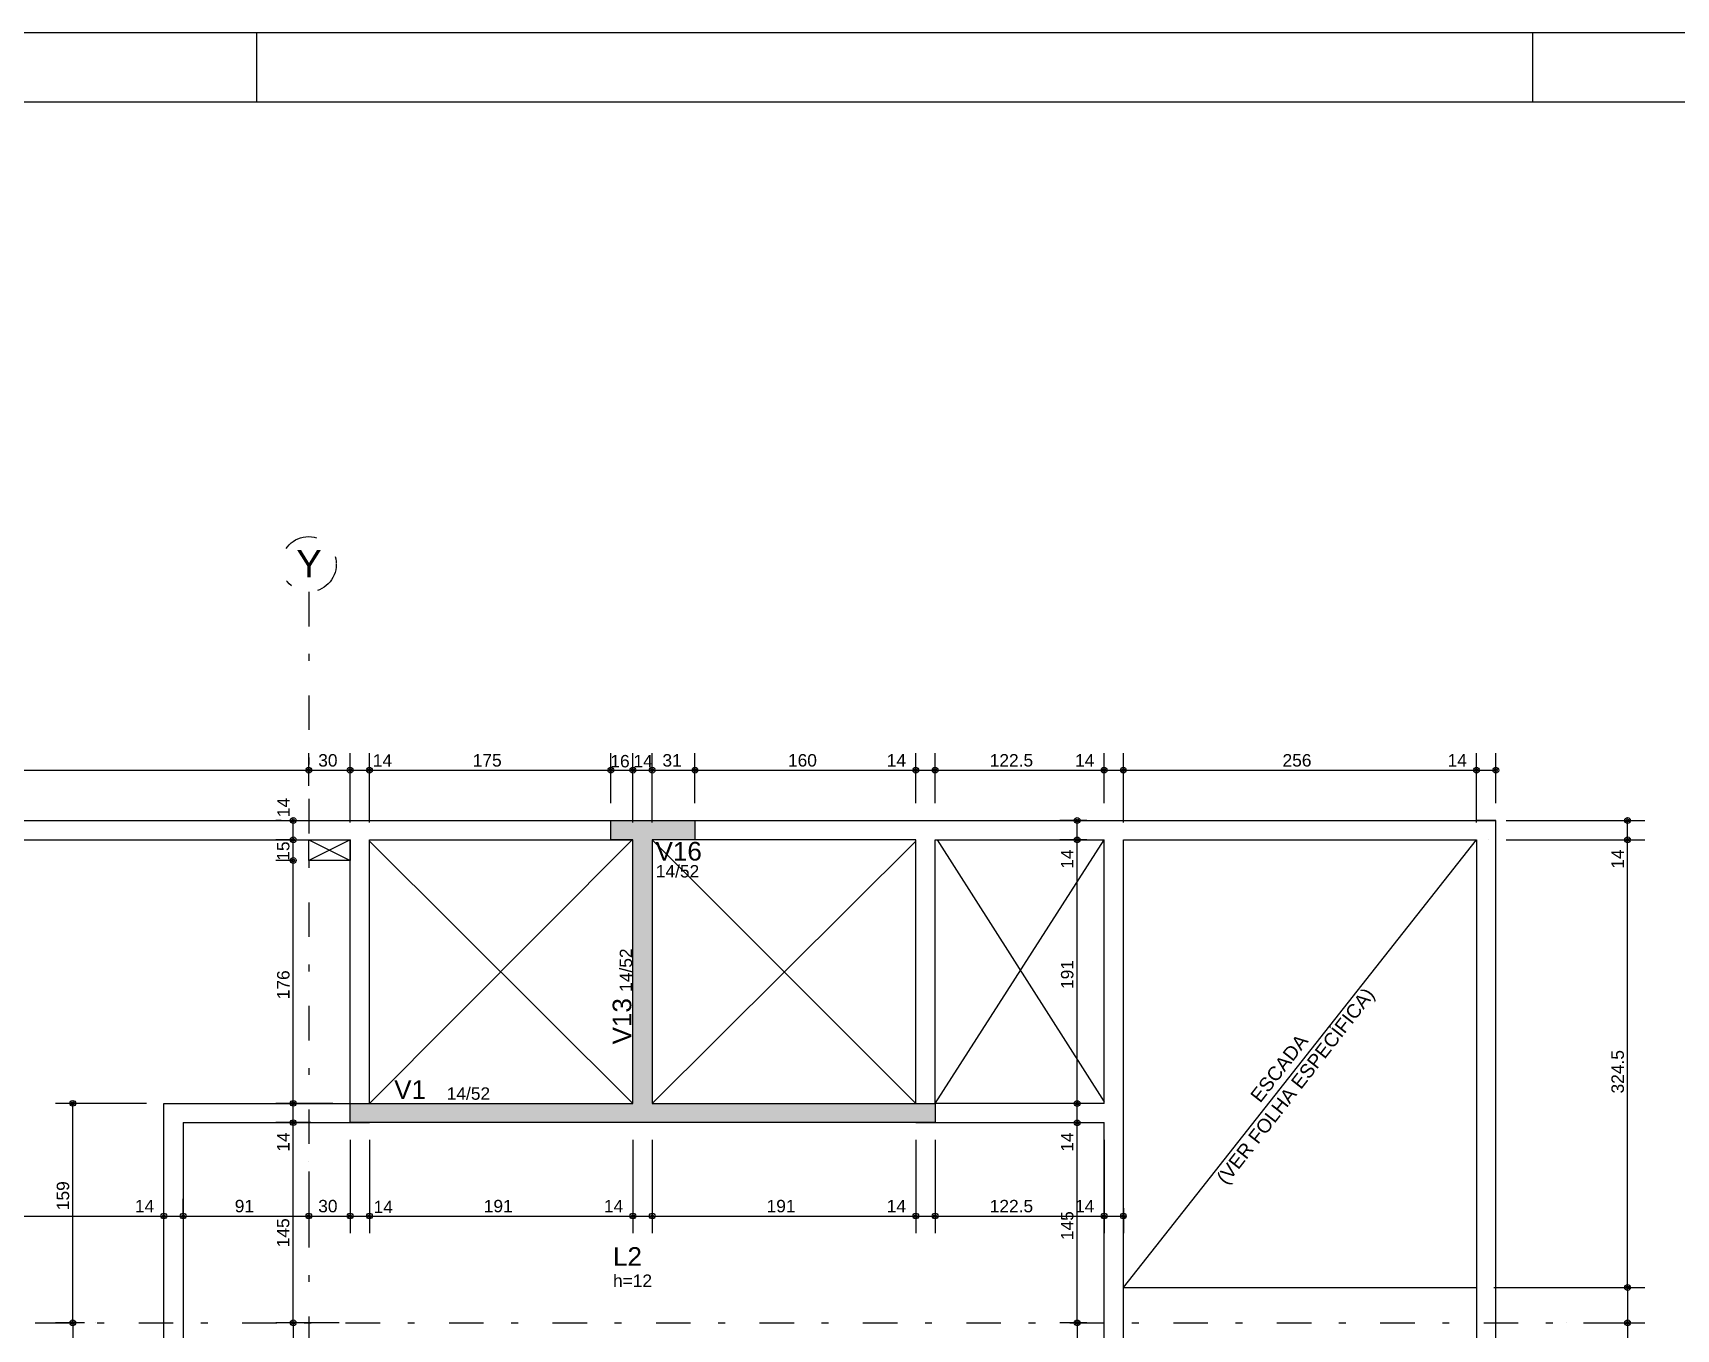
# Model space of a CAD drawing. Extents: x 0 to 119, y 0 to 84.
# Drawn here: x 23.16 to 46.98, y 65.32 to 84.1 of the extents above; entities that cross this region are included whole.
import ezdxf

# ---------------------------------------------------------------- set-up
doc = ezdxf.new("R2010")
doc.units = 0
doc.header["$MEASUREMENT"] = 0
doc.linetypes.add('ESTILO_TQS_0003', pattern=[1.5, 0.5, -0.4, 0.1, -0.5])
for name, color, linetype in [('10', 252, 'CONTINUOUS'), ('18', 6, 'CONTINUOUS'), ('20', 1, 'CONTINUOUS'), ('25', 130, 'CONTINUOUS'), ('3', 7, 'CONTINUOUS'), ('32', 250, 'CONTINUOUS'), ('37', 7, 'CONTINUOUS'), ('38', 7, 'CONTINUOUS'), ('40', 7, 'CONTINUOUS'), ('7', 232, 'CONTINUOUS'), ('9', 8, 'CONTINUOUS')]:
    doc.layers.add(name, color=color, linetype=linetype)
doc.styles.add('TQS_ARIAL', font='arial.ttf')

msp = doc.modelspace()

# ---------------------------------------------------------------- linework, layer by layer
at = {"layer": '10', "color": 252, "linetype": 'Continuous'}
for p, q in [((27.75626, 72.40791), (27.156146, 72.107801)), ((27.156146, 72.40779), (27.756146, 72.107801)), ((28.03626, 68.58791), (31.84626, 72.40791)), ((31.85626, 68.58791), (28.03626, 72.38791)), ((35.95626, 68.58791), (32.13626, 72.40791)), ((32.13626, 68.58791), (35.95626, 72.38791)), ((36.23626, 68.58791), (38.686304, 72.40791)), ((36.269118, 72.40791), (38.68626, 68.60791)), ((38.966304, 65.91779), (44.086304, 72.40791)), ((38.966302, 65.91779), (44.086304, 65.91779))]:
    msp.add_line(p, q, dxfattribs=at)
msp.add_lwpolyline([(27.756146, 72.107801), (27.156146, 72.107801), (27.156146, 72.40779), (27.756146, 72.40779), (27.756146, 72.107801)], dxfattribs=at)
at = {"layer": '18', "color": 6, "linetype": 'ESTILO_TQS_0003'}
msp.add_line((27.15626, 75.999972), (27.15626, 47.71035), dxfattribs=at)
msp.add_circle((27.15626, 76.399972), 0.4, dxfattribs=at)
at = {"layer": '20', "color": 1, "linetype": 'ESTILO_TQS_0003'}
msp.add_line((11.191788, 65.40791), (46.548788, 65.40791), dxfattribs=at)
at = {"layer": '25', "color": 130, "linetype": 'Continuous'}
msp.add_lwpolyline([(31.536216, 72.68791), (32.756216, 72.68791), (32.756216, 72.40791), (32.13626, 72.40791), (32.13626, 68.58791), (36.23626, 68.58791), (36.23626, 68.30791), (27.75626, 68.30791), (27.75626, 68.58791), (31.85626, 68.58791), (31.85626, 72.40791), (31.536216, 72.40791), (31.536216, 72.68791)], dxfattribs=at)
for points in [[(31.85626, 72.40791), (31.536216, 72.40791), (32.756216, 72.68791)], [(32.756216, 72.68791), (31.536216, 72.40791), (31.536216, 72.68791)], [(32.13626, 72.40791), (31.85626, 72.40791), (32.756216, 72.68791)], [(32.756216, 72.68791), (32.756216, 72.40791), (32.13626, 72.40791)], [(32.13626, 68.58791), (31.85626, 68.58791), (32.13626, 72.40791)], [(31.85626, 68.58791), (31.85626, 72.40791), (32.13626, 72.40791)], [(27.75626, 68.58791), (31.85626, 68.58791), (27.75626, 68.30791)], [(31.85626, 68.58791), (36.23626, 68.30791), (27.75626, 68.30791)], [(36.23626, 68.30791), (31.85626, 68.58791), (32.13626, 68.58791)], [(36.23626, 68.58791), (36.23626, 68.30791), (32.13626, 68.58791)]]:
    msp.add_solid(points, dxfattribs=at)
at = {"layer": '3', "color": 7, "linetype": 'Continuous'}
msp.add_lwpolyline([(31.536216, 72.68791), (32.756216, 72.68791), (32.756216, 72.40791), (32.13626, 72.40791), (32.13626, 68.58791), (36.23626, 68.58791), (36.23626, 68.30791), (27.75626, 68.30791), (27.75626, 68.58791), (31.85626, 68.58791), (31.85626, 72.40791), (31.536216, 72.40791), (31.536216, 72.68791)], dxfattribs=at)
at = {"layer": '32', "color": 250, "linetype": 'Continuous'}
for p, q in [((27.15626, 73.187807), (27.15626, 73.664557)), ((27.15626, 73.437807), (27.15626, 73.664557)), ((27.75626, 72.65791), (27.75626, 73.664557)), ((27.75626, 73.254332), (27.75626, 73.664557)), ((28.03626, 72.65791), (28.03626, 73.664557)), ((28.03626, 72.65791), (28.03626, 73.664557)), ((31.536216, 72.93791), (31.536216, 73.664557)), ((31.536216, 72.93791), (31.536216, 73.664557)), ((31.85626, 72.65791), (31.85626, 73.664557)), ((31.85626, 72.93784), (31.85626, 73.664557)), ((32.13626, 72.65791), (32.13626, 73.664557)), ((32.13626, 72.93791), (32.13626, 73.664557)), ((32.756216, 72.937867), (32.756216, 73.664557)), ((32.756216, 72.93791), (32.756216, 73.664557)), ((35.95626, 72.937868), (35.95626, 73.664557)), ((35.95626, 72.937868), (35.95626, 73.664557)), ((36.23626, 72.93787), (36.23626, 73.664557)), ((36.23626, 72.93787), (36.23626, 73.664557)), ((38.686304, 72.937888), (38.686304, 73.664557)), ((38.686304, 72.937888), (38.686304, 73.664557)), ((38.966304, 72.937889), (38.966304, 73.664557)), ((38.966304, 72.65791), (38.966304, 73.664557)), ((44.086304, 72.93791), (44.086304, 73.664557)), ((44.086304, 72.65791), (44.086304, 73.664557)), ((44.366304, 72.93791), (44.366304, 73.664557)), ((15.63626, 73.414557), (27.15626, 73.414557)), ((27.15626, 73.414557), (27.75626, 73.414557)), ((27.75626, 73.414557), (28.03626, 73.414557)), ((28.03626, 73.414557), (31.536216, 73.414557)), ((31.536216, 73.414557), (31.85626, 73.414557)), ((31.85626, 73.414557), (32.13626, 73.414557)), ((32.13626, 73.414557), (32.756216, 73.414557)), ((32.756216, 73.414557), (35.95626, 73.414557)), ((35.95626, 73.414557), (36.23626, 73.414557)), ((36.23626, 73.414557), (38.686304, 73.414557)), ((38.686304, 73.414557), (38.966304, 73.414557)), ((38.966304, 73.414557), (44.086304, 73.414557)), ((44.086304, 73.414557), (44.366304, 73.414557)), ((27.15626, 73.187807), (27.15626, 73.187807)), ((27.15626, 72.937807), (27.15626, 72.937807)), ((27.75626, 73.004332), (27.75626, 73.004332)), ((26.759264, 72.687806), (26.681768, 72.687806)), ((26.931768, 72.40779), (26.931768, 72.687806)), ((27.009264, 72.687806), (27.009264, 72.687806)), ((31.536216, 72.68791), (31.536216, 72.68791)), ((31.536216, 72.68791), (31.536216, 72.68791)), ((31.85626, 72.68784), (31.85626, 72.68784)), ((32.13626, 72.68791), (32.13626, 72.68791)), ((32.756216, 72.68791), (32.756216, 72.68791)), ((32.756216, 72.687867), (32.756216, 72.687867)), ((35.95626, 72.687868), (35.95626, 72.687868)), ((35.95626, 72.687868), (35.95626, 72.687868)), ((36.23626, 72.68787), (36.23626, 72.68787)), ((36.23626, 72.68787), (36.23626, 72.68787)), ((38.435763, 72.687252), (38.046282, 72.687252)), ((38.296282, 72.407252), (38.296282, 72.687252)), ((38.685763, 72.687252), (38.685763, 72.687252)), ((38.686304, 72.687888), (38.686304, 72.687888)), ((38.686304, 72.687888), (38.686304, 72.687888)), ((38.966304, 72.687889), (38.966304, 72.687889)), ((44.086304, 72.68791), (44.086304, 72.68791)), ((44.266304, 72.68791), (44.266304, 72.68791)), ((44.366304, 72.68791), (44.366304, 72.68791)), ((44.516304, 72.68791), (46.526467, 72.68791)), ((46.276467, 72.40791), (46.276467, 72.68791)), ((26.90626, 72.40779), (26.681768, 72.40779)), ((26.775645, 72.40779), (26.681768, 72.40779)), ((26.931768, 72.107801), (26.931768, 72.40779)), ((27.025645, 72.40779), (27.025645, 72.40779)), ((27.15626, 72.40779), (27.15626, 72.40779)), ((27.75626, 72.40791), (27.75626, 72.40791)), ((28.03626, 72.40791), (28.03626, 72.40791)), ((28.03626, 72.40791), (28.03626, 72.40791)), ((31.85626, 72.40791), (31.85626, 72.40791)), ((32.13626, 72.40791), (32.13626, 72.40791)), ((38.435763, 72.407252), (38.046282, 72.407252)), ((38.435763, 72.407252), (38.046282, 72.407252)), ((38.296282, 68.587252), (38.296282, 72.407252)), ((38.685763, 72.407252), (38.685763, 72.407252)), ((38.685763, 72.407252), (38.685763, 72.407252)), ((38.966304, 72.40791), (38.966304, 72.40791)), ((44.086304, 72.40791), (44.086304, 72.40791)), ((44.266304, 72.40791), (44.266304, 72.40791)), ((44.266304, 72.40791), (44.266304, 72.40791)), ((44.516304, 72.40791), (46.526467, 72.40791)), ((44.516304, 72.40791), (46.526467, 72.40791)), ((46.276467, 65.91779), (46.276467, 72.40791)), ((26.906146, 72.107801), (26.681768, 72.107801)), ((26.906146, 72.107801), (26.681768, 72.107801)), ((26.931768, 68.58791), (26.931768, 72.107801)), ((27.156146, 72.107801), (27.156146, 72.107801)), ((27.156146, 72.107801), (27.156146, 72.107801)), ((24.806216, 68.58791), (23.485316, 68.58791)), ((23.735316, 65.40791), (23.735316, 68.58791)), ((25.056216, 68.58791), (25.056216, 68.58791)), ((27.158161, 68.58791), (26.681768, 68.58791)), ((27.506216, 68.58791), (26.681768, 68.58791)), ((26.931768, 68.30791), (26.931768, 68.58791)), ((27.408161, 68.58791), (27.408161, 68.58791)), ((27.756216, 68.58791), (27.756216, 68.58791)), ((38.435763, 68.587252), (38.046282, 68.587252)), ((38.435763, 68.587252), (38.046282, 68.587252)), ((38.296282, 68.307252), (38.296282, 68.587252)), ((38.685763, 68.587252), (38.685763, 68.587252)), ((38.685763, 68.587252), (38.685763, 68.587252)), ((27.187228, 68.30791), (26.681768, 68.30791)), ((26.870726, 68.30791), (26.681768, 68.30791)), ((26.931768, 65.40791), (26.931768, 68.30791)), ((27.120726, 68.30791), (27.120726, 68.30791)), ((27.437228, 68.30791), (27.437228, 68.30791)), ((27.756216, 68.30791), (27.756216, 68.30791)), ((28.03626, 68.30791), (28.03626, 68.30791)), ((28.03626, 68.30791), (28.03626, 68.30791)), ((31.85626, 68.30791), (31.85626, 68.30791)), ((31.85626, 68.30791), (31.85626, 68.30791)), ((32.13626, 68.30791), (32.13626, 68.30791)), ((32.13626, 68.30791), (32.13626, 68.30791)), ((35.95626, 68.30791), (35.95626, 68.30791)), ((35.95626, 68.30791), (35.95626, 68.30791)), ((36.23626, 68.30791), (36.23626, 68.30791)), ((36.23626, 68.30791), (36.23626, 68.30791)), ((38.435763, 68.307252), (38.046282, 68.307252)), ((38.435763, 68.307252), (38.046282, 68.307252)), ((38.296282, 65.407252), (38.296282, 68.307252)), ((38.685763, 68.307252), (38.685763, 68.307252)), ((38.685763, 68.307252), (38.685763, 68.307252)), ((38.686304, 68.30791), (38.686304, 68.30791)), ((38.686304, 68.30791), (38.686304, 68.30791)), ((27.756216, 68.05791), (27.756216, 66.705098)), ((28.03626, 68.05791), (28.03626, 66.705098)), ((28.03626, 68.05791), (28.03626, 66.705098)), ((31.85626, 68.05791), (31.85626, 66.705098)), ((31.85626, 68.05791), (31.85626, 66.705098)), ((32.13626, 68.05791), (32.13626, 66.705098)), ((32.13626, 68.05791), (32.13626, 66.705098)), ((35.95626, 68.05791), (35.95626, 66.705098)), ((35.95626, 68.05791), (35.95626, 66.705098)), ((36.23626, 68.05791), (36.23626, 66.705098)), ((36.23626, 68.05791), (36.23626, 66.705098)), ((38.686304, 68.05791), (38.686304, 66.705098)), ((38.686304, 68.05791), (38.686304, 66.705098)), ((27.15626, 67.749421), (27.15626, 67.749421)), ((27.15626, 67.499421), (27.15626, 66.705098)), ((25.056224, 67.146336), (25.056224, 67.205098)), ((25.056224, 67.146336), (25.056224, 67.205098)), ((25.33626, 66.992118), (25.33626, 67.205098)), ((25.33626, 66.992118), (25.33626, 67.205098)), ((27.15626, 67.208242), (27.15626, 67.208242)), ((27.756216, 67.237146), (27.756216, 67.237146)), ((38.966304, 67.320535), (38.966304, 67.320535)), ((15.63626, 66.955098), (25.056224, 66.955098)), ((25.056224, 66.955098), (25.33626, 66.955098)), ((25.33626, 66.955098), (27.15626, 66.955098)), ((27.15626, 66.958242), (27.15626, 66.705098)), ((27.15626, 66.955098), (27.756216, 66.955098)), ((27.756216, 66.987146), (27.756216, 66.705098)), ((27.756216, 66.955098), (28.03626, 66.955098)), ((28.03626, 66.955098), (31.85626, 66.955098)), ((31.85626, 66.955098), (32.13626, 66.955098)), ((32.13626, 66.955098), (35.95626, 66.955098)), ((35.95626, 66.955098), (36.23626, 66.955098)), ((36.23626, 66.955098), (38.686304, 66.955098)), ((38.686304, 66.955098), (38.966304, 66.955098)), ((38.966304, 67.070535), (38.966304, 66.705098)), ((25.056224, 66.896336), (25.056224, 66.896336)), ((25.056224, 66.896336), (25.056224, 66.896336)), ((25.33626, 66.742118), (25.33626, 66.742118)), ((25.33626, 66.742118), (25.33626, 66.742118)), ((44.086304, 65.91779), (44.086304, 65.91779)), ((44.086304, 65.91779), (44.086304, 65.91779)), ((44.336304, 65.91779), (46.526467, 65.91779)), ((44.336304, 65.91779), (46.526467, 65.91779)), ((46.276467, 65.91779), (46.276467, 65.40791)), ((23.811599, 65.40791), (23.485316, 65.40791)), ((23.903606, 65.40791), (23.485316, 65.40791)), ((23.735316, 65.40791), (23.735316, 64.41863)), ((24.061599, 65.40791), (24.061599, 65.40791)), ((24.153606, 65.40791), (24.153606, 65.40791)), ((27.596473, 65.40791), (26.681768, 65.40791)), ((27.596473, 65.40791), (26.681768, 65.40791)), ((26.931768, 65.40791), (26.931768, 63.78791)), ((27.846473, 65.40791), (27.846473, 65.40791)), ((27.846473, 65.40791), (27.846473, 65.40791)), ((38.435763, 65.407252), (38.046282, 65.407252)), ((38.435763, 65.407252), (38.046282, 65.407252)), ((38.296282, 65.407252), (38.296282, 62.487252)), ((38.685763, 65.407252), (38.685763, 65.407252)), ((38.685763, 65.407252), (38.685763, 65.407252)), ((45.38899, 65.40791), (45.38899, 65.40791)), ((45.63899, 65.40791), (45.63899, 65.40791)), ((45.63899, 65.40791), (46.526467, 65.40791)), ((45.88899, 65.40791), (46.526467, 65.40791)), ((46.276467, 65.40791), (46.276467, 61.28803))]:
    msp.add_line(p, q, dxfattribs=at)
for centre, radius in [((27.15626, 73.414557), 0.041625), ((27.15626, 73.414557), 0.041625), ((27.15626, 73.414557), 0.02075), ((27.15626, 73.414557), 0.02075), ((27.75626, 73.414557), 0.041625), ((27.75626, 73.414557), 0.041625), ((27.75626, 73.414557), 0.02075), ((27.75626, 73.414557), 0.02075), ((28.03626, 73.414557), 0.041625), ((28.03626, 73.414557), 0.041625), ((28.03626, 73.414557), 0.02075), ((28.03626, 73.414557), 0.02075), ((31.536216, 73.414557), 0.041625), ((31.536216, 73.414557), 0.041625), ((31.536216, 73.414557), 0.02075), ((31.536216, 73.414557), 0.02075), ((31.85626, 73.414557), 0.041625), ((31.85626, 73.414557), 0.041625), ((31.85626, 73.414557), 0.02075), ((31.85626, 73.414557), 0.02075), ((32.13626, 73.414557), 0.041625), ((32.13626, 73.414557), 0.041625), ((32.13626, 73.414557), 0.02075), ((32.13626, 73.414557), 0.02075), ((32.756216, 73.414557), 0.041625), ((32.756216, 73.414557), 0.041625), ((32.756216, 73.414557), 0.02075), ((32.756216, 73.414557), 0.02075), ((35.95626, 73.414557), 0.041625), ((35.95626, 73.414557), 0.041625), ((35.95626, 73.414557), 0.02075), ((35.95626, 73.414557), 0.02075), ((36.23626, 73.414557), 0.041625), ((36.23626, 73.414557), 0.041625), ((36.23626, 73.414557), 0.02075), ((36.23626, 73.414557), 0.02075), ((38.686304, 73.414557), 0.041625), ((38.686304, 73.414557), 0.041625), ((38.686304, 73.414557), 0.02075), ((38.686304, 73.414557), 0.02075), ((38.966304, 73.414557), 0.041625), ((38.966304, 73.414557), 0.041625), ((38.966304, 73.414557), 0.02075), ((38.966304, 73.414557), 0.02075), ((44.086304, 73.414557), 0.041625), ((44.086304, 73.414557), 0.041625), ((44.086304, 73.414557), 0.02075), ((44.086304, 73.414557), 0.02075), ((44.366304, 73.414557), 0.041625), ((44.366304, 73.414557), 0.02075), ((26.931768, 72.687806), 0.041625), ((26.931768, 72.687806), 0.02075), ((38.296282, 72.687252), 0.041625), ((38.296282, 72.687252), 0.02075), ((46.276467, 72.68791), 0.041625), ((46.276467, 72.68791), 0.02075), ((26.931768, 72.40779), 0.041625), ((26.931768, 72.40779), 0.041625), ((26.931768, 72.40779), 0.02075), ((26.931768, 72.40779), 0.02075), ((38.296282, 72.407252), 0.041625), ((38.296282, 72.407252), 0.041625), ((38.296282, 72.407252), 0.02075), ((38.296282, 72.407252), 0.02075), ((46.276467, 72.40791), 0.041625), ((46.276467, 72.40791), 0.041625), ((46.276467, 72.40791), 0.02075), ((46.276467, 72.40791), 0.02075), ((26.931768, 72.107801), 0.041625), ((26.931768, 72.107801), 0.041625), ((26.931768, 72.107801), 0.02075), ((26.931768, 72.107801), 0.02075), ((23.735316, 68.58791), 0.041625), ((26.931768, 68.58791), 0.041625), ((26.931768, 68.58791), 0.041625), ((38.296282, 68.587252), 0.041625), ((38.296282, 68.587252), 0.041625), ((23.735316, 68.58791), 0.02075), ((26.931768, 68.58791), 0.02075), ((26.931768, 68.58791), 0.02075), ((38.296282, 68.587252), 0.02075), ((38.296282, 68.587252), 0.02075), ((26.931768, 68.30791), 0.041625), ((26.931768, 68.30791), 0.041625), ((26.931768, 68.30791), 0.02075), ((26.931768, 68.30791), 0.02075), ((38.296282, 68.307252), 0.041625), ((38.296282, 68.307252), 0.041625), ((38.296282, 68.307252), 0.02075), ((38.296282, 68.307252), 0.02075), ((25.056224, 66.955098), 0.041625), ((25.056224, 66.955098), 0.041625), ((25.056224, 66.955098), 0.02075), ((25.056224, 66.955098), 0.02075), ((25.33626, 66.955098), 0.041625), ((25.33626, 66.955098), 0.041625), ((25.33626, 66.955098), 0.02075), ((25.33626, 66.955098), 0.02075), ((27.15626, 66.955098), 0.041625), ((27.15626, 66.955098), 0.041625), ((27.15626, 66.955098), 0.02075), ((27.15626, 66.955098), 0.02075), ((27.756216, 66.955098), 0.041625), ((27.756216, 66.955098), 0.041625), ((27.756216, 66.955098), 0.02075), ((27.756216, 66.955098), 0.02075), ((28.03626, 66.955098), 0.041625), ((28.03626, 66.955098), 0.041625), ((28.03626, 66.955098), 0.02075), ((28.03626, 66.955098), 0.02075), ((31.85626, 66.955098), 0.041625), ((31.85626, 66.955098), 0.041625), ((31.85626, 66.955098), 0.02075), ((31.85626, 66.955098), 0.02075), ((32.13626, 66.955098), 0.041625), ((32.13626, 66.955098), 0.041625), ((32.13626, 66.955098), 0.02075), ((32.13626, 66.955098), 0.02075), ((35.95626, 66.955098), 0.041625), ((35.95626, 66.955098), 0.041625), ((35.95626, 66.955098), 0.02075), ((35.95626, 66.955098), 0.02075), ((36.23626, 66.955098), 0.041625), ((36.23626, 66.955098), 0.041625), ((36.23626, 66.955098), 0.02075), ((36.23626, 66.955098), 0.02075), ((38.686304, 66.955098), 0.041625), ((38.686304, 66.955098), 0.041625), ((38.686304, 66.955098), 0.02075), ((38.686304, 66.955098), 0.02075), ((38.966304, 66.955098), 0.041625), ((38.966304, 66.955098), 0.02075), ((46.276467, 65.91779), 0.041625), ((46.276467, 65.91779), 0.041625), ((46.276467, 65.91779), 0.02075), ((46.276467, 65.91779), 0.02075), ((23.735316, 65.40791), 0.041625), ((23.735316, 65.40791), 0.041625), ((23.735316, 65.40791), 0.02075), ((23.735316, 65.40791), 0.02075), ((26.931768, 65.40791), 0.041625), ((26.931768, 65.40791), 0.041625), ((26.931768, 65.40791), 0.02075), ((26.931768, 65.40791), 0.02075), ((38.296282, 65.407252), 0.041625), ((38.296282, 65.407252), 0.041625), ((38.296282, 65.407252), 0.02075), ((38.296282, 65.407252), 0.02075), ((46.276467, 65.40791), 0.041625), ((46.276467, 65.40791), 0.041625), ((46.276467, 65.40791), 0.02075), ((46.276467, 65.40791), 0.02075)]:
    msp.add_circle(centre, radius, dxfattribs=at)
at = {"layer": '40', "linetype": 'Continuous'}
for p, q in [((118.9, 84.099998), (0, 84.100001)), ((26.4, 84.099999), (26.4, 83.099999)), ((44.9, 84.099999), (44.9, 83.099999))]:
    msp.add_line(p, q, dxfattribs=at)
at = {"layer": '7', "color": 232, "linetype": 'Continuous'}
msp.add_line((3, 83.100001), (117.9, 83.099998), dxfattribs=at)
at = {"layer": '9', "color": 8, "linetype": 'Continuous'}
for p, q in [((15.35626, 72.68779), (23.53626, 72.68779)), ((23.53626, 72.68779), (24.849262, 72.68779)), ((24.849262, 72.68779), (41.886304, 72.68791)), ((41.886304, 72.68791), (44.366304, 72.68791)), ((44.366304, 72.68791), (44.086304, 72.68791)), ((44.366304, 61.28791), (44.366304, 72.68791)), ((15.63626, 72.40779), (27.75626, 72.40779)), ((27.75626, 68.58791), (27.75626, 72.40791)), ((28.03626, 68.58791), (28.03626, 72.40791)), ((28.03626, 72.40791), (31.84626, 72.40791)), ((36.23626, 72.40791), (38.686304, 72.40791)), ((38.686304, 68.58791), (38.686304, 72.40791)), ((38.966304, 61.28791), (38.966304, 72.40791)), ((38.966304, 68.30791), (38.966304, 68.58791)), ((25.33626, 68.30791), (25.33626, 62.10791)), ((27.756216, 68.30791), (28.03626, 68.30791)), ((38.686304, 62.48791), (38.686304, 68.30791)), ((25.05626, 62.78791), (25.056216, 67.90791))]:
    msp.add_line(p, q, dxfattribs=at)
for points in [[(35.95626, 68.58791), (35.95626, 72.40791), (32.13626, 72.40791)], [(38.686304, 68.58791), (36.23626, 68.58791), (36.23626, 72.40791)], [(38.966304, 72.40791), (44.086304, 72.40791), (44.086304, 61.28791)], [(25.056216, 67.88791), (25.056216, 68.58791), (27.75626, 68.58791)], [(25.33626, 68.30791), (27.756216, 68.30791)], [(35.95626, 68.30791), (36.23626, 68.30791), (38.686304, 68.30791)]]:
    msp.add_lwpolyline(points, dxfattribs=at)

# ---------------------------------------------------------------- texts
at = {"layer": '10', "color": 252, "linetype": 'Continuous', "style": 'TQS_ARIAL'}
for s, p in [('(VER FOLHA ESPECÍFICA)', (40.459753, 67.39604)), ('ESCADA', (40.950293, 68.58287))]:
    msp.add_text(s, height=0.2, rotation=52, dxfattribs=at).set_placement(p)
at = {"layer": '18', "color": 6, "linetype": 'ESTILO_TQS_0003', "style": 'TQS_ARIAL'}
msp.add_text('Y', height=0.4, dxfattribs=at).set_placement((26.974387, 76.208719))
at = {"layer": '32', "color": 250, "linetype": 'Continuous', "style": 'TQS_ARIAL'}
for s, p in [('30', (27.29426, 73.468557)), ('14', (28.085651, 73.467607)), ('175', (29.534238, 73.468557)), ('16', (31.529372, 73.456428)), ('14', (31.864653, 73.457836)), ('31', (32.284238, 73.468557)), ('160', (34.104238, 73.468557)), ('14', (35.53626, 73.468557)), ('122.5', (37.029282, 73.468557)), ('14', (38.266304, 73.468557)), ('256', (41.274304, 73.468557)), ('14', (43.666304, 73.468557)), ('14', (24.636225, 67.009098)), ('91', (26.08426, 67.009098)), ('30', (27.294238, 67.009098)), ('191', (29.69426, 67.009098)), ('14', (31.43626, 67.009098)), ('191', (33.79426, 67.009098)), ('14', (35.53626, 67.009098)), ('122.5', (37.029282, 67.009098)), ('14', (38.266304, 67.009098)), ('14', (28.096622, 66.996709))]:
    msp.add_text(s, height=0.18, dxfattribs=at).set_placement(p)
for s, p in [('14', (26.880951, 72.734784)), ('15', (26.876168, 72.103236)), ('14', (38.242282, 71.987252)), ('14', (46.222467, 71.98791)), ('191', (38.242282, 70.245252)), ('176', (26.877768, 70.095855)), ('324.5', (46.222467, 68.73085)), ('14', (26.877768, 67.88791)), ('14', (38.242282, 67.887252)), ('159', (23.682868, 67.039361)), ('145', (38.242282, 66.605252)), ('145', (26.874833, 66.502162))]:
    msp.add_text(s, height=0.18, rotation=90, dxfattribs=at).set_placement(p)
at = {"layer": '37', "color": 7, "linetype": 'Continuous', "style": 'TQS_ARIAL'}
for s, height, p in [('V16', 0.27, (32.184857, 72.106392)), ('14/52', 0.18, (32.188268, 71.860836)), ('V1', 0.27, (28.395413, 68.652259)), ('14/52', 0.18, (29.15704, 68.639835))]:
    msp.add_text(s, height=height, dxfattribs=at).set_placement(p)
for s, height, p in [('14/52', 0.18, (31.84514, 70.203581)), ('V13', 0.27, (31.832716, 69.441954))]:
    msp.add_text(s, height=height, rotation=90, dxfattribs=at).set_placement(p)
at = {"layer": '38', "color": 7, "linetype": 'Continuous', "style": 'TQS_ARIAL'}
for s, height, p in [('L2', 0.27, (31.567605, 66.233677)), ('h=12', 0.18, (31.567605, 65.927677))]:
    msp.add_text(s, height=height, dxfattribs=at).set_placement(p)

doc.saveas('drawing.dxf')
